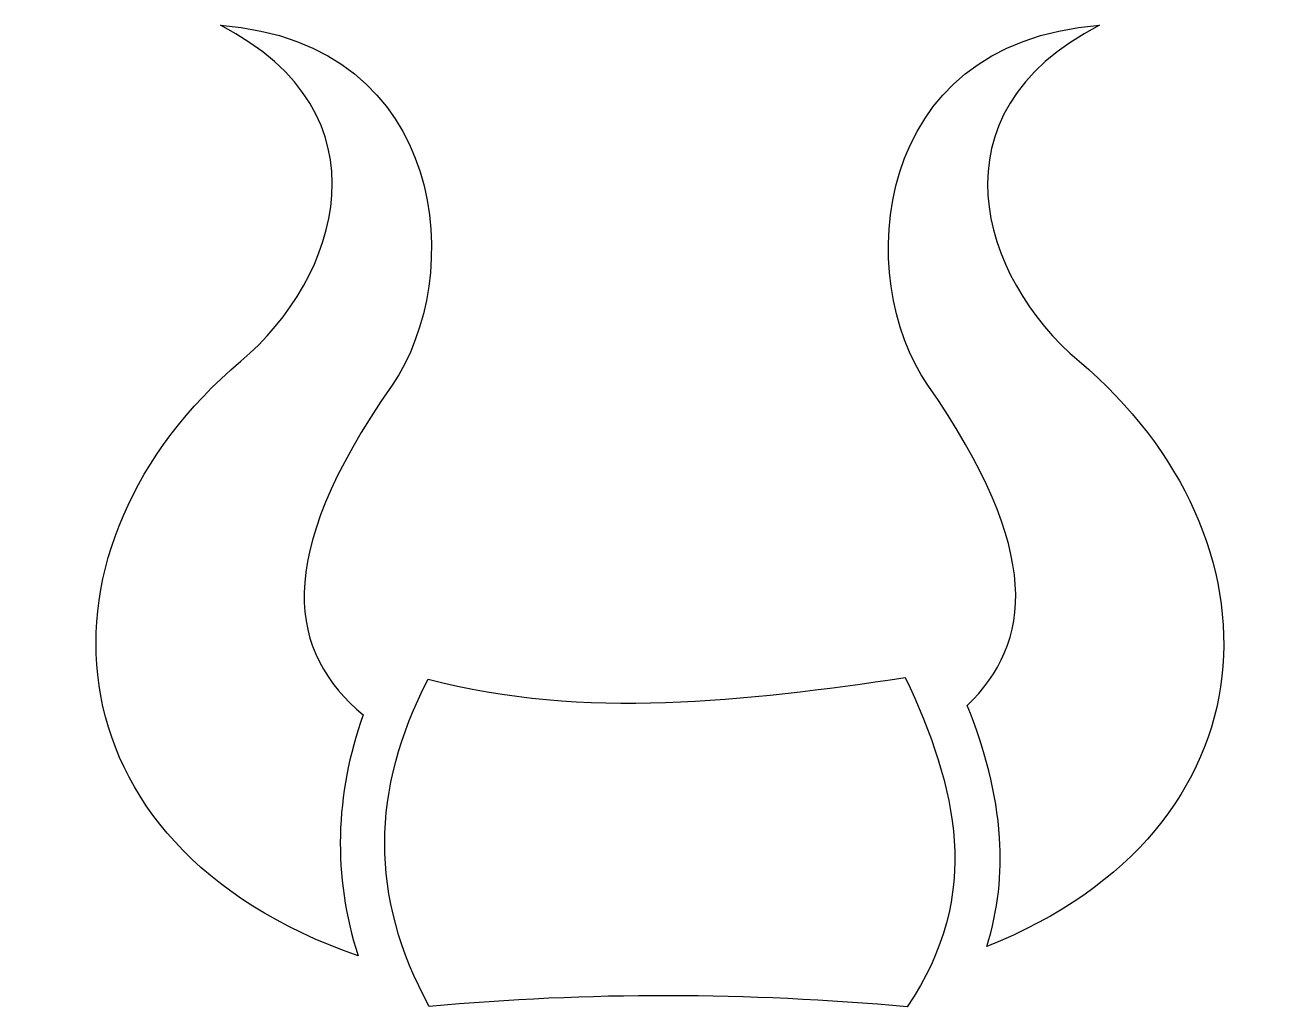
# Model space of a CAD drawing. Header units: centimetres. Extents: x -11.1 to 10.8, y -7.9 to 9.1.
import ezdxf

# ---------------------------------------------------------------- set-up
doc = ezdxf.new("R2010")
doc.units = ezdxf.units.CM
doc.header["$MEASUREMENT"] = 0
doc.layers.add('Layer 1', color=7, linetype='Continuous')

msp = doc.modelspace()

# ---------------------------------------------------------------- linework, layer by layer
at = {"layer": 'Layer 1'}
for points, knots in [([(-7.68246, 9.13864), (-4.7089, 7.60626), (-5.61404, 4.76093), (-7.32935, 3.31018), (-7.32935, 3.31018), (-11.06522, 0.15074), (-10.82001, -5.09052), (-5.29475, -7.00254), (-5.29475, -7.00254), (-5.73853, -5.6142), (-5.69762, -4.20798), (-5.20776, -2.82525), (-5.20776, -2.82525), (-6.48102, -1.74069), (-6.82608, -0.15825), (-4.70571, 2.89509), (-4.70571, 2.89509), (-3.42431, 4.74028), (-3.69697, 8.83529), (-7.68252, 9.13861), (-7.68252, 9.13861), (-7.68252, 9.13861), (-7.68246, 9.13864), (-7.68246, 9.13864)], [0, 0, 0, 0, 0.14285714, 0.14285714, 0.14285714, 0.14285714, 0.28571429, 0.28571429, 0.28571429, 0.28571429, 0.42857143, 0.42857143, 0.42857143, 0.42857143, 0.57142857, 0.57142857, 0.57142857, 0.57142857, 0.71428571, 0.71428571, 0.71428571, 0.71428571, 1, 1, 1, 1]), ([(7.56126, 9.13864), (3.57571, 8.83533), (3.30305, 4.74027), (4.58445, 2.89508), (4.58445, 2.89508), (6.59898, -0.00587), (6.38679, -1.57924), (5.26829, -2.65928), (5.26829, -2.65928), (5.56486, -3.40717), (5.77684, -4.17058), (5.82836, -4.95604), (5.82836, -4.95604), (5.86897, -5.57599), (5.80432, -6.20759), (5.60698, -6.84179), (5.60698, -6.84179), (10.70817, -4.81073), (10.84213, 0.23568), (7.20666, 3.31015), (7.20666, 3.31015), (5.49139, 4.7609), (4.58761, 7.60622), (7.56112, 9.13861), (7.56112, 9.13861), (7.56112, 9.13861), (7.56126, 9.13864), (7.56126, 9.13864)], [0, 0, 0, 0, 0.125, 0.125, 0.125, 0.125, 0.25, 0.25, 0.25, 0.25, 0.375, 0.375, 0.375, 0.375, 0.5, 0.5, 0.5, 0.5, 0.625, 0.625, 0.625, 0.625, 0.75, 0.75, 0.75, 0.75, 1, 1, 1, 1]), ([(4.1931, -2.17692), (1.40483, -2.58258), (-1.34769, -2.91444), (-4.0811, -2.20593), (-4.0811, -2.20593), (-5.07053, -4.1271), (-5.10131, -5.96967), (-4.06128, -7.8841), (-4.06128, -7.8841), (-1.29624, -7.6254), (1.46736, -7.63931), (4.22865, -7.88663), (4.22865, -7.88663), (4.89469, -6.89556), (5.10414, -5.95829), (5.04177, -5.0074), (5.04177, -5.0074), (4.98105, -4.08152), (4.64729, -3.137), (4.19314, -2.17688), (4.19314, -2.17688), (4.19314, -2.17688), (4.1931, -2.17692), (4.1931, -2.17692)], [0, 0, 0, 0, 0.14285714, 0.14285714, 0.14285714, 0.14285714, 0.28571429, 0.28571429, 0.28571429, 0.28571429, 0.42857143, 0.42857143, 0.42857143, 0.42857143, 0.57142857, 0.57142857, 0.57142857, 0.57142857, 0.71428571, 0.71428571, 0.71428571, 0.71428571, 1, 1, 1, 1])]:
    msp.add_open_spline(points, degree=3, knots=knots, dxfattribs=at)

doc.saveas('drawing.dxf')
